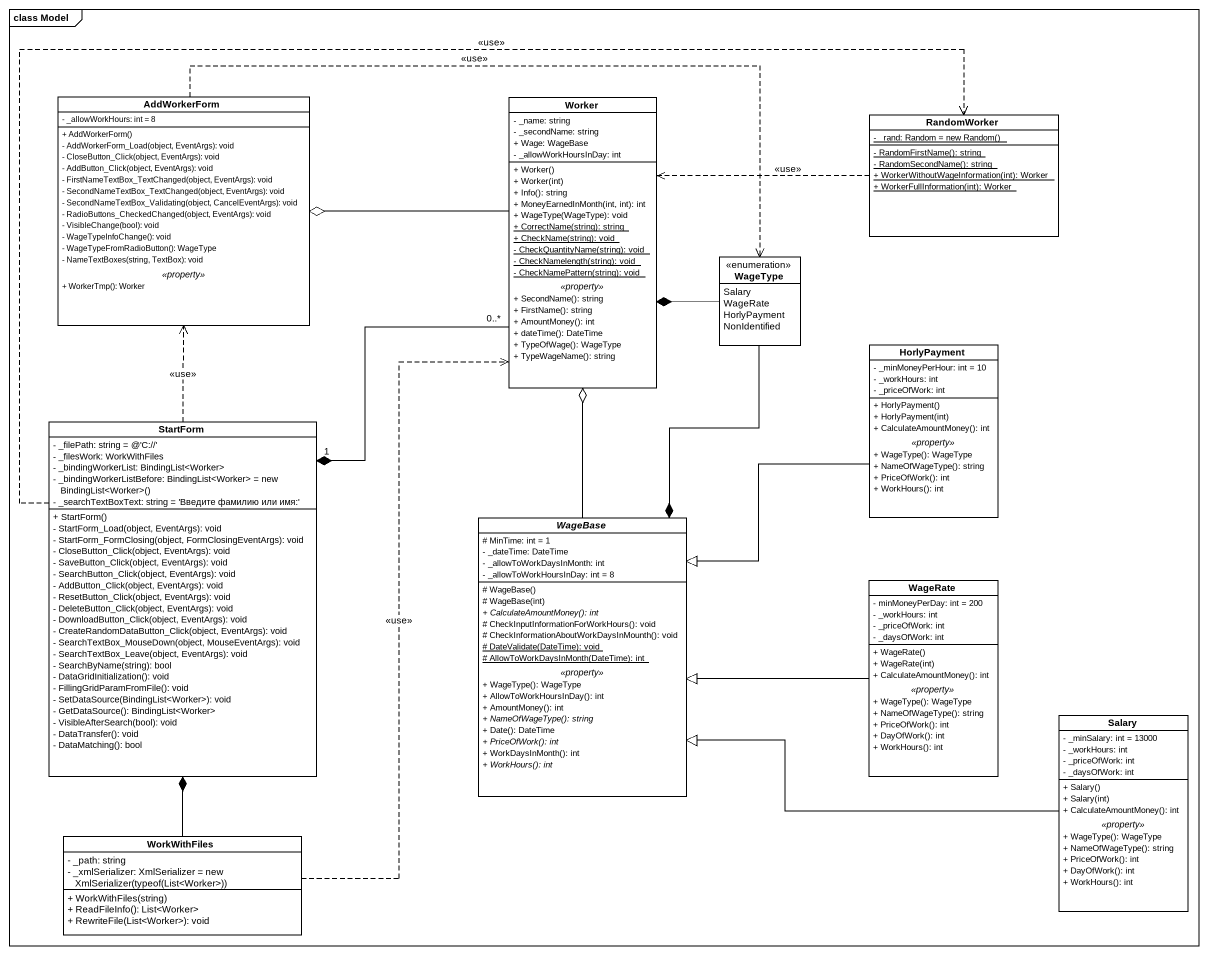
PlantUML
@startuml
mainframe class Model
hide circle
hide empty members
skinparam classAttributeIconSize 0
class AddWorkerForm {
  - _allowWorkHours: int = 8
  --
  + AddWorkerForm()
  - AddWorkerForm_Load(object, EventArgs): void
  - CloseButton_Click(object, EventArgs): void
  - AddButton_Click(object, EventArgs): void
  - FirstNameTextBox_TextChanged(object, EventArgs): void
  - SecondNameTextBox_TextChanged(object, EventArgs): void
  - SecondNameTextBox_Validating(object, CancelEventArgs): void
  - RadioButtons_CheckedChanged(object, EventArgs): void
  - VisibleChange(bool): void
  - WageTypeInfoChange(): void
  - WageTypeFromRadioButton(): WageType
  - NameTextBoxes(string, TextBox): void
  .. <<property>> ..
  + WorkerTmp(): Worker
}
class Worker {
  - _name: string
  - _secondName: string
  + Wage: WageBase
  - _allowWorkHoursInDay: int
  --
  + Worker()
  + Worker(int)
  + Info(): string
  + MoneyEarnedInMonth(int, int): int
  + WageType(WageType): void
  {static} + CorrectName(string): string
  {static} + CheckName(string): void
  {static} - CheckQuantityName(string): void
  {static} - CheckNamelength(string): void
  {static} - CheckNamePattern(string): void
  .. <<property>> ..
  + SecondName(): string
  + FirstName(): string
  + AmountMoney(): int
  + dateTime(): DateTime
  + TypeOfWage(): WageType
  + TypeWageName(): string
}
class RandomWorker {
  {static} {field} - _rand: Random = new Random()
  {static} - RandomFirstName(): string
  {static} - RandomSecondName(): string
  {static} + WorkerWithoutWageInformation(int): Worker
  {static} + WorkerFullInformation(int): Worker
}
enum WageType {
  Salary
  WageRate
  HorlyPayment
  NonIdentified
}
class HorlyPayment {
  - _minMoneyPerHour: int = 10
  - _workHours: int
  - _priceOfWork: int
  --
  + HorlyPayment()
  + HorlyPayment(int)
  + CalculateAmountMoney(): int
  .. <<property>> ..
  + WageType(): WageType
  + NameOfWageType(): string
  + PriceOfWork(): int
  + WorkHours(): int
}
class StartForm {
  - _filePath: string = @'C://'
  - _filesWork: WorkWithFiles
  - _bindingWorkerList: BindingList<Worker>
  {field} - _bindingWorkerListBefore: BindingList<Worker> = new BindingList<Worker>()
  - _searchTextBoxText: string = 'Введите фамилию или имя:'
  + StartForm()
  - StartForm_Load(object, EventArgs): void
  - StartForm_FormClosing(object, FormClosingEventArgs): void
  - CloseButton_Click(object, EventArgs): void
  - SaveButton_Click(object, EventArgs): void
  - SearchButton_Click(object, EventArgs): void
  - AddButton_Click(object, EventArgs): void
  - ResetButton_Click(object, EventArgs): void
  - DeleteButton_Click(object, EventArgs): void
  - DownloadButton_Click(object, EventArgs): void
  - CreateRandomDataButton_Click(object, EventArgs): void
  - SearchTextBox_MouseDown(object, MouseEventArgs): void
  - SearchTextBox_Leave(object, EventArgs): void
  - SearchByName(string): bool
  - DataGridInitialization(): void
  - FillingGridParamFromFile(): void
  - SetDataSource(BindingList<Worker>): void
  - GetDataSource(): BindingList<Worker>
  - VisibleAfterSearch(bool): void
  - DataTransfer(): void
  - DataMatching(): bool
}
abstract class WageBase {
  # MinTime: int = 1
  - _dateTime: DateTime
  - _allowToWorkDaysInMonth: int
  - _allowToWorkHoursInDay: int = 8
  --
  # WageBase()
  # WageBase(int)
  {abstract} + CalculateAmountMoney(): int
  # CheckInputInformationForWorkHours(): void
  # CheckInformationAboutWorkDaysInMounth(): void
  {static} # DateValidate(DateTime): void
  {static} # AllowToWorkDaysInMonth(DateTime): int
  .. <<property>> ..
  + WageType(): WageType
  + AllowToWorkHoursInDay(): int
  + AmountMoney(): int
  {abstract} + NameOfWageType(): string
  + Date(): DateTime
  {abstract} + PriceOfWork(): int
  + WorkDaysInMonth(): int
  {abstract} + WorkHours(): int
}
class WageRate {
  - minMoneyPerDay: int = 200
  - _workHours: int
  - _priceOfWork: int
  - _daysOfWork: int
  --
  + WageRate()
  + WageRate(int)
  + CalculateAmountMoney(): int
  .. <<property>> ..
  + WageType(): WageType
  + NameOfWageType(): string
  + PriceOfWork(): int
  + DayOfWork(): int
  + WorkHours(): int
}
class Salary {
  - _minSalary: int = 13000
  - _workHours: int
  - _priceOfWork: int
  - _daysOfWork: int
  --
  + Salary()
  + Salary(int)
  + CalculateAmountMoney(): int
  .. <<property>> ..
  + WageType(): WageType
  + NameOfWageType(): string
  + PriceOfWork(): int
  + DayOfWork(): int
  + WorkHours(): int
}
class WorkWithFiles {
  - _path: string
  {field} - _xmlSerializer: XmlSerializer = new XmlSerializer(typeof(List<Worker>))
  + WorkWithFiles(string)
  + ReadFileInfo(): List<Worker>
  + RewriteFile(List<Worker>): void
}
AddWorkerForm .right.> WageType : <<use>>
Worker -left-o AddWorkerForm
Worker "0..*" --* "1" StartForm
RandomWorker .left.> Worker : <<use>>
WageType -left-* Worker
WageType --* WageBase
HorlyPayment --|> WageBase
StartForm .up.> AddWorkerForm : <<use>>
StartForm .right.> RandomWorker : <<use>>
WageBase -up-o Worker
WageRate -left-|> WageBase
Salary -left-|> WageBase
WorkWithFiles .up.> Worker : <<use>>
WorkWithFiles -up-* StartForm
@enduml
